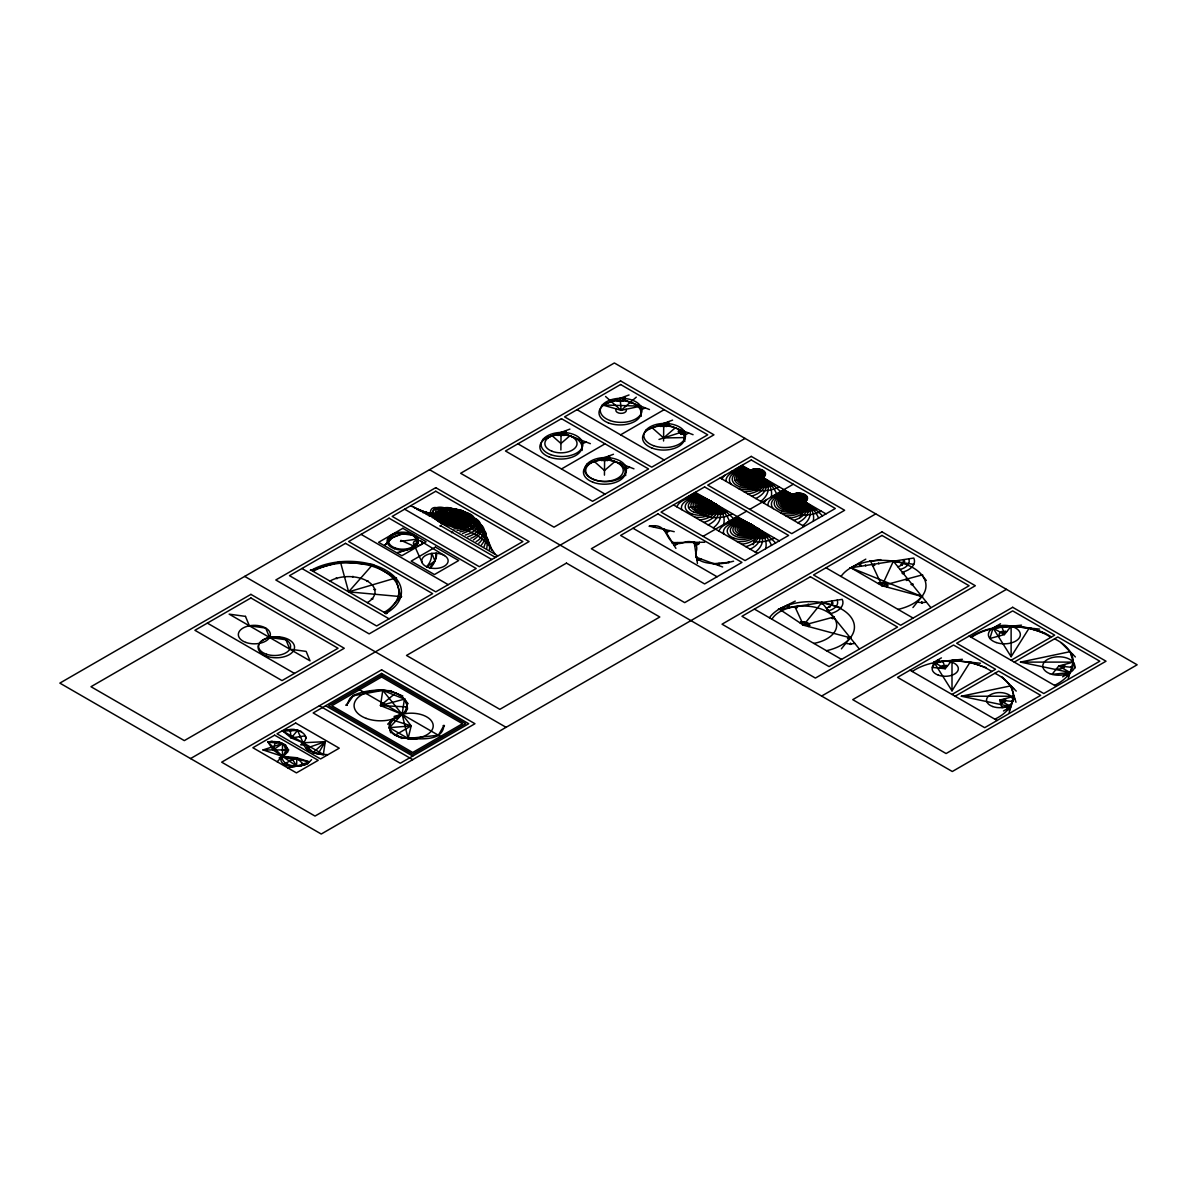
<?xml version="1.0" encoding="UTF-8"?>
<svg xmlns="http://www.w3.org/2000/svg" width="1197" height="1197" viewBox="0 0 1197 1197"><rect width="100%" height="100%" fill="white"/><g stroke="black" fill="none" stroke-linecap="round" stroke-linejoin="round"><path stroke-width="1.5" d="M281.594 749.95L282.477 750.459M311.579 759.676L309.41 761.876L296.661 766.125L273.066 749.935L268.008 742.08L282.492 743.561L282.462 756.324A11.805 6.808 0 0 0 283.674 764.075A11.805 6.808 0 0 0 296.661 766.125L301.06 766.14M287.579 752.494L287.579 749.95L262.996 749.935L292.726 759.706L296.661 766.125L287.834 767.92M489.453 550.036C490.815 539.712 483.393 530.406 473.683 527.682C463.404 523.044 448.306 525.827 440.661 522.535M560.884 449.982L561.049 432.416L590.375 443.668M604.44 475.134L604.62 457.568L633.946 468.82M663.572 440.99L663.737 423.439L693.063 434.691M296.661 766.125L296.781 757.731L282.462 756.324L279.11 757.97M715.222 514.59L716.285 504.446L702.43 498.176M761.89 487.643L762.953 477.498L749.098 471.229M757.222 538.845L758.285 528.7L744.429 522.431M803.905 511.897L804.968 501.752L791.112 495.483M492.416 550.111C486.132 540.371 476.062 533.638 465.169 530.002C461.847 528.835 458.451 527.847 455.04 526.979C451.583 525.034 442.531 526.605 443.578 522.116C443.773 516.371 457.194 510.341 446.496 507.977C439.523 507.408 435.618 515.668 440.496 520.695C447.065 521.548 455.533 521.488 461.414 517.254C466.845 502.65 439.583 512.825 442.98 524.211L497.728 555.827M327.724 754.664L323.34 754.439L282.881 731.083L297.544 730.409L303.11 742.768L313.285 752.464L323.34 754.439L325.27 741.646L303.11 742.768L291.215 737.951L282.881 731.083L286.487 729.631M408.132 703.731L404.421 699.123L382.786 690.385L353.384 695.696L346.606 705.078L349.838 698.599A24.868 14.349 0 0 1 355.21 694.649C370.831 687.886 405.948 686.001 407.519 708.938C403.718 716.315 392.736 716.614 389.893 725.053C387.484 734.958 400.741 737.965 408.087 738.459L411.199 725.876L402.117 714.31L380.481 705.572L382.786 690.385L391.554 690.819M416.795 739.177L408.087 738.459L402.117 714.31L404.421 699.123L380.481 705.572L395.623 693.078L402.835 695.996M406.022 711.961L406.785 706.903L380.481 705.572M803.875 622.664L804.025 621.662M945.81 666.205L946.049 665.188M1004.941 632.061L1005.166 631.058M486.79 548.376L487.718 539.234L484.381 532.171A26.633 15.381 0 0 0 473.294 525.648M441.05 522.82L442.98 524.211L447.917 516.251L455.608 512.136L465.005 512.107L468.97 515.757L467.039 520.366L456.311 520.934L442.98 524.211L436.366 519.378M352.621 577.298L352.891 576.296M281.729 758.838L282.462 756.324A14.529 8.379 0 0 0 285.589 745.701A14.529 8.379 0 0 0 268.008 742.08L282.462 756.324A14.529 8.379 0 0 0 291.903 765.631A14.529 8.379 0 0 0 309.41 761.876L296.781 757.731L283.674 764.075M941.411 657.886L933.944 662.195L932.343 667.402L945.241 668.719L952.004 660.355L957.286 660.355M933.391 667.507L932.523 666.804M1000.527 623.742L993.061 628.066L989.874 638.48L1004.373 634.59L1011.121 626.226L1016.403 626.226M1011.51 701.337L1012.737 700.843M1009.131 712.664L1014.143 696.235L961.341 696.235L1010.956 685.806L1012.767 688.664M1070.642 667.208L1071.854 666.714M1068.248 678.534L1073.26 662.106L1020.457 662.106L1070.088 672.519L1062.607 676.844M276.118 742.918L275.101 743.322M713.113 514.441L716.285 504.446L701.218 499.194M759.781 487.493L762.953 477.498L747.901 472.246M753.212 544.695L758.285 528.7L743.232 523.448M799.895 517.747L804.968 501.752L789.9 496.501M434.87 560.585L435.424 559.747A42.673 24.628 0 0 0 436.621 554.226L436.591 553.268M432.506 516.595C440.137 517.598 451.03 520.141 456.147 512.855C454.486 506.077 441.723 506.181 437.638 511.104C434.78 516.042 443.025 529.254 446.002 519.887C451.374 520.845 466.351 516.431 458.167 509.937C451.224 506.286 439.643 511.328 441.977 520.231C442.785 528.027 457.838 523.702 463.867 527.009C476.271 529.298 489.064 537.094 491.698 550.291M921.017 596.345L922.707 596.345L920.463 596.779L921.421 597.034M484.142 546.61L486.566 539.383L486.012 533.593M301.973 745.222L303.11 742.768A14.529 8.379 0 0 0 301.479 732.025A14.529 8.379 0 0 0 282.881 731.083M865.805 559.149L850.872 567.782L881.98 585.737L893.381 561.198L913.775 564.356M894.398 561.363L893.097 561.797M433.972 562.56L435.095 560.6L429.603 567.812M417.948 543.169L418.097 539.189L415.449 535.972L410.436 533.907L404.107 533.473L393.229 536.914L384.761 545.368L391.12 538.381L401.938 533.727L414.746 535.538L417.783 542.944L409.494 549.124L400.187 551.937M417.648 543.214L411.035 548.465L397.314 552.61M711.048 514.156L716.285 504.446L727.133 512.451M757.716 487.209L762.953 477.498L773.816 485.503M753.048 538.411L758.285 528.7L769.147 536.705M799.731 511.463L804.968 501.752L815.83 509.757M308.527 750.474L306.237 748.305L325.27 741.646L318.103 753.811L322.262 754.619M319.135 753.616L318.597 752.973M440.78 521.114C443.309 527.503 449.219 519.333 453.977 519.124C459.618 517.239 465.768 516.55 471.603 517.867C485.563 519.154 481.688 535.194 470.84 538.246M962.403 659.293L933.944 662.195L952.004 690.849L970.064 662.195L975.016 663.243M1021.52 625.163L993.061 628.066L1011.121 656.704L1029.181 628.066L1034.148 629.098M481.433 544.964C496.246 527.114 466.321 516.326 451.733 522.416C446.152 524.226 440.586 524.855 439.853 517.538C438.686 513.887 441.184 510.042 444.715 508.979C462.985 504.91 447.289 524.091 438.282 519.558M465.319 535.074C490.276 527.473 473.653 509.772 455.593 517.837C451.523 518.196 434.197 530.076 448.037 520.545C454.8 519.169 464.286 509.742 452.167 508.516C445.464 507.259 438.042 513.767 441.543 520.62C442.725 529.029 449.055 513.827 454.486 514.471C480.416 507.154 475.374 528.79 453.917 528.835M709.058 513.722L716.285 504.446L725.382 513.154M755.726 486.775L762.953 477.498L772.065 486.191M751.073 537.977L758.285 528.7L767.397 537.393M797.741 511.029L804.968 501.752L814.08 510.446M795.257 601.103L779.292 609.093L803.486 625.208L821.8 602.525L840.952 607.672M822.758 602.779L822.309 603.333C818.464 601.552 825.092 602.435 821.501 603.004M823.716 603.034L822.818 604.141L820.903 603.632M848.389 637.283L847.491 638.39L849.406 638.914M849.346 637.552L848.897 638.091C853.431 639.018 848.778 635.846 849.93 638.27M841.371 648.849L850.304 637.806L803.486 625.208L794.898 606.684M912.937 607.537L921.87 596.48L850.872 567.782L913.775 558.041A21.127 12.194 0 0 1 902.299 572.256M294.447 729.392L290.048 729.601L291.215 737.951L297.544 730.409L301.509 731.517M282.327 730.933L283.45 730.933M283.375 731.307L282.327 731.232M296.976 730.26L298.098 730.26M298.083 730.574L297.006 730.574M302.557 742.619L303.664 742.619M303.649 742.933L302.572 742.933M352.831 695.547L353.953 695.547M346.053 704.928L347.175 704.928M353.953 695.846L352.831 695.846M347.1 705.287L346.098 705.272M312.716 752.315L313.838 752.315M313.823 752.629L312.731 752.629M322.771 754.29L323.893 754.29M323.878 754.619L322.846 754.649M382.232 690.235L383.354 690.235M383.324 690.549L382.247 690.549M395.07 692.928L396.192 692.928M396.192 693.228L395.07 693.228M403.853 698.973L404.975 698.973M404.915 699.332L403.883 699.302M391.344 719.621L392.466 719.621M392.451 719.951L391.344 719.921M406.232 706.754L407.354 706.754M388.86 727.537L389.983 727.537M407.324 707.068L406.247 707.068M401.549 714.16L402.671 714.16M389.983 727.821L388.86 727.821M402.656 714.474L401.594 714.504M395.085 734.719L396.207 734.719M396.132 735.078L395.1 735.033M407.534 738.31L408.656 738.31M408.626 738.624L407.549 738.624M443.309 725.502L444.431 725.502M444.371 725.861L443.354 725.846M437.833 735.108L438.955 735.108M438.925 735.422L437.878 735.452M649.283 526.052L650.405 526.052M650.405 526.351L649.328 526.396M663.841 529.328L664.963 529.328M664.889 529.687L663.856 529.643M671.846 542.48L672.968 542.48M672.953 542.81L671.891 542.825M693.617 542.211L694.739 542.211M694.739 542.51L693.721 542.6M695.936 557.189L697.058 557.189M697.028 557.503L695.981 557.518M713.188 563.563L714.31 563.563M714.25 563.922L713.232 563.892M728.15 562.231L729.272 562.231M729.212 562.605L728.195 562.575M478.8 543.243C484.561 538.68 487.897 527.159 478.605 523.448C468.745 516.266 459.843 526.126 449.324 525.573M372.596 564.685L348.626 591.857L340.367 561.737L311.28 570.296L385.958 613.418L400.786 596.615L395.683 578.016L372.596 564.685L340.367 561.737M1008.113 709.821L1008.921 708.908M1067.23 675.677L1068.053 674.779M443.563 522.535C469.508 526.83 472.336 500.166 445.868 513.737C443.952 515.712 443.129 518.496 443.025 521.189C442.082 526.635 450.401 523.014 454.097 523.358C461.548 524.57 473.638 513.947 461.743 510.745C455.354 507.857 445.269 508.964 442.905 516.64C440.9 530.6 446.077 518.795 452.242 516.55C472.426 505.912 488.466 526.306 459.917 531.887M558.086 435.543L558.939 434.646M601.657 460.695L602.495 459.798M660.789 426.566L661.627 425.668M387.678 724.23L391.913 719.771L411.199 725.876L395.638 734.868L401.863 738.459M382.786 690.385L402.117 714.31L389.414 727.671L390.671 732.714M681.063 434.361L681.946 433.479M681.377 434.451L682.245 433.568M277.135 761.741L288.761 749.95L282.492 743.561L262.996 749.935M707.173 513.154L716.285 504.446L723.512 513.722M753.856 486.191L762.953 477.498L770.18 486.775M749.187 537.393L758.285 528.7L765.511 537.977M795.855 510.446L804.968 501.752L812.194 511.029M443.369 524.196C453.588 504.431 499.957 519.797 462.536 533.503M476.077 541.628C490.291 534.101 480.192 516.102 465.379 519.214C457.972 518.959 448.965 521.832 443.354 524.151C451.344 522.924 459.498 521.817 467.578 522.88M325.27 741.646L313.285 752.464L316.981 753.841M473.339 525.827L461.488 523.643L445.299 524.106M565.837 434.87L566.809 434.017M569.847 435.798L560.944 443.533L552.191 435.738M570.73 436.127L569.263 436.307M629.038 394.965L602.45 404.93L621.108 410.332L636.28 397.15M631.313 402.566L629.846 402.731M609.108 459.917L610.081 459.064M609.408 460.022L610.38 459.169M614.884 461.518L604.485 470.541L594.281 461.443M615.752 461.847L614.3 462.012M619.373 463.852L620.345 463M619.672 463.957L620.644 463.119M652.17 427.778L663.602 437.952L675.228 427.838M676.096 428.182L674.644 428.346M300.582 744.848L303.11 742.768A22.249 12.853 0 0 0 323.34 754.439M397.06 718.469L402.117 714.31L394.097 716.405M473.443 539.922C501.034 520.126 455.967 511.837 443.144 524.151M426.85 566.869L434.93 560.839L431.893 553.418M705.422 512.451L716.285 504.446L721.522 514.156M752.105 485.503L762.953 477.498L768.19 487.209M747.437 536.705L758.285 528.7L763.521 538.411M794.105 509.757L804.968 501.752L810.204 511.463M884.673 583.732L885.81 582.954M884.942 583.867L886.079 583.089M285.844 745.207L282.492 743.561L273.066 749.935L275.594 741.691L279.933 742.125M427.688 514.68C440.481 520.755 452.346 512.466 464.855 512.511C484.172 516.221 468.64 530.331 457.104 530.331M709.282 500.87C712.619 502.246 705.452 501.423 709.881 500.78M710.09 501.274L709.297 501.289M751.282 525.124C754.604 526.65 747.287 525.543 752.015 525.079M752.015 525.573L751.312 525.543M779.92 609.453L778.409 609.093L780.788 609.168L780.07 608.854M439.868 526.007L441.109 525.288M366.671 581.428L367.913 580.71M561.468 468.97L605.039 443.818M620.6 434.825L664.155 409.673M451.493 532.71L452.735 531.992M494.615 557.622L495.857 556.904M190.547 758.569L745.058 438.431M703.836 511.643L716.285 504.446L719.457 514.441M750.504 484.68L762.953 477.498L766.125 487.493M703.058 536.346L746.614 511.194M749.726 509.383L793.297 484.231M745.836 535.897L758.285 528.7L761.457 538.695M792.519 508.934L804.968 501.752L808.14 511.747M875.755 513.887L321.245 834.025L59.85 683.113L614.375 362.975L1137.15 664.799L952.303 771.511L429.528 469.688M806.598 623.398L807.84 622.679M821.621 696.056L1006.453 589.343M952.004 694.44L995.56 669.288L953.56 645.033L897.541 677.367L984.667 727.671L1040.687 695.337L998.672 671.083L955.116 696.235M1011.121 660.295L1054.692 635.143L1012.677 610.889L956.672 643.238L1043.799 693.542L1099.804 661.208L1057.804 636.954L1014.233 662.106M1003.49 710.973L1010.956 706.664L999.66 700.14L1014.143 696.235L1014.143 699.287M467.803 536.81C493.044 528.401 471.738 507.947 454.576 517.134M780.683 610.021L782.269 609.228L780.893 608.3M289.001 760.828L290.243 760.903M395.339 717.557L402.117 714.31M749.098 483.768L762.953 477.498L764.015 487.643M702.43 510.715L716.285 504.446L717.347 514.59M791.112 508.022L804.968 501.752L806.03 511.897M744.429 534.969L758.285 528.7L759.347 538.845M611.891 402.117L612.191 401.279M543.333 439.06L569.907 429.11M552.76 436.247L553.074 435.409M646.021 430.082L672.594 420.117M652.739 428.287L653.053 427.434M586.889 464.212L613.477 454.262M594.849 461.952L595.163 461.114M453.932 517.388L446.242 518.75L435.693 518.106M308.646 748.05L308.946 747.347M747.901 482.765L762.953 477.498A12.449 7.182 0 0 0 744.295 471.274A12.449 7.182 0 0 0 744.295 483.723A12.449 7.182 0 0 0 762.953 477.498L746.913 473.324M701.218 509.713L716.285 504.446L700.23 500.271M789.9 507.019L804.968 501.752A12.449 7.182 0 0 0 786.294 495.528A12.449 7.182 0 0 0 786.294 507.977A12.449 7.182 0 0 0 804.968 501.752L788.913 497.578M743.232 533.967L758.285 528.7L742.245 524.525M859.251 564.984L860.778 564.475M302.602 763.566L302.272 764.255M307.853 763.731L304.038 765.003L296.781 757.731M658.978 439.434L684.265 431.309L684.804 441.469M787.761 606.385L789.317 605.906M787.925 606.565L789.481 606.086M996.966 626.884L998.522 626.42M937.835 661.013L939.406 660.549M395.683 578.016L348.626 591.857L400.786 596.615M902.299 573.468L903.9 573.034M902.448 573.647L904.049 573.213M880.797 559.627L870.593 561.198L881.98 585.737L921.87 575.009L926.328 580.53M908.508 579.947L906.593 580.47L905.71 579.363M911.201 584.465L912.787 584.046M911.336 584.66L912.937 584.226M826.888 610.021L828.489 609.602M803.486 625.208L833.576 617.098M834.474 618.206L832.558 618.714L831.661 617.622M746.793 481.628A10.698 6.18 0 0 0 763.132 476.586A10.698 6.18 0 0 0 747.392 470.945A10.698 6.18 0 0 0 746.793 481.628L762.953 477.498L746.15 474.476M700.23 508.62L716.285 504.446L699.482 501.423M788.913 505.927L804.968 501.752L788.165 498.73M742.245 532.874L758.285 528.7L741.482 525.678M674.24 531.692L649.851 526.201C671.906 521.817 662.719 549.199 683.622 542.585C691.971 539.413 699.826 543.887 695.637 553.104C695.562 562.051 707.053 563.024 713.756 563.712A30.239 17.461 0 0 0 728.704 562.381L733.581 561.198M605.562 396.491L621.108 410.332L640.694 406.157L641.233 416.317M268.008 742.08L272.138 741.197M1020.457 662.106L1070.088 651.677L1071.884 654.535M413.788 507.214L410.915 506.017M413.938 507.438L416.212 508.486M418.741 509.892L416.721 509.368M439.927 522.296C427.538 515.533 431.489 503.563 445.987 508.276C453.618 519.094 428.032 514.77 423.05 511.957M442.83 523.972C436.71 522.49 430.441 503.982 442.546 509.922C436.606 518.6 422.885 511.209 415.135 507.812M746.15 480.521L762.953 477.498L745.641 475.673M699.482 507.468L716.285 504.446L698.973 502.62M788.165 504.775L804.968 501.752L787.656 499.927M741.482 531.722L758.285 528.7L740.973 526.875M872.673 565.672L874.708 565.358L874.154 564.176M779.292 609.093L842.209 599.368A21.127 12.194 0 0 1 830.733 613.582M795.436 607.867L797.486 607.552L796.933 606.37M291.215 737.951L305.265 735.841L306.372 738.31M300.552 737.083L299.474 736.709M413.818 507.199L414.835 507.678M451.987 527.129C461.952 528.042 482.316 516.461 462.446 511.149C449.952 511.074 438.446 520.53 425.578 513.348M416.062 538.74L415.419 539.353M400.471 541.403L416.272 539.234M735.257 480.431L762.953 477.498L745.387 476.885M688.574 507.378L716.285 504.446L698.704 503.832M787.656 503.593L804.968 501.752L787.402 501.139M740.973 530.54L758.285 528.7L740.719 528.086M408.087 738.459L438.386 735.257L443.907 725.606C442.471 741.841 419.623 738.699 408.087 738.459L389.414 727.671L411.199 725.876M1002.278 627.737L1003.131 627.033M943.146 661.881L944.014 661.163M1001.739 706.978L1002.966 707.472M373.838 589.552L375.574 589.388M728.719 562.381L713.756 563.712L719.008 564.026M1063.145 665.667L1064.881 665.532M1004.014 699.796L1005.764 699.676M444.91 524.121L443.952 524.166M290.287 731.247L291.095 730.709M745.387 478.112L762.953 477.498M698.704 505.059L716.285 504.446M787.402 502.366L804.968 501.752M740.719 529.313L758.285 528.7M663.602 437.952L684.594 437.578M684.624 438.192L683.532 437.593M704.734 542.241L672.415 542.63L677.068 544.066M443.174 522.535L442.292 522.58M903.062 561.198L904.812 561.198M886.379 585.647L888.144 585.842M807.885 624.999L809.651 624.999M807.885 625.208L809.651 625.208M807.885 625.403L809.651 625.403M678.101 431.279L679.881 431.115M602.45 404.93L640.694 406.157M439.03 520.904C433.628 519.528 431.324 512.525 425.234 512.136M831.451 603.004L833.202 603.093M649.851 526.201L655.088 526.545M437.893 519.513C419.13 502.396 464.122 508.007 436.471 514.545C427.299 516.924 429.663 504.999 437.489 507.992C443.803 513.229 429.409 514.515 425.863 512.181M436.022 519.423L435.035 519.259M1039.58 629.113L1011.121 626.226L1011.121 656.704M1071.674 667.313L1058.776 665.996L1052.013 674.36L1070.088 672.519L1058.776 665.996L1073.26 662.106L1073.26 665.143M980.463 663.258L952.004 660.355L952.004 690.849M1012.557 701.442L999.66 700.14L1001.934 707.577L1010.956 706.664L961.341 696.235M435.319 518.062L434.182 517.912M433.239 517.777L432.117 517.613M432.326 516.565L430.845 516.296M430.292 516.191L429.005 515.937M309.41 761.876L282.462 756.324A22.399 12.928 0 0 0 282.492 743.561M427.344 514.59L426.087 514.276M881.98 585.737L921.87 596.48M371.369 598.545L372.94 599.009M424.202 512.944L422.646 512.481M1062.682 667.178L1064.238 667.642M939.78 667.073L941.336 667.552M1003.55 701.307L1005.121 701.771M426.401 512.72L422.825 511.194M698.809 543.827L694.185 542.361L697.432 563.398M425.548 512.451L423.394 511.703M1029.181 628.066L1045.071 633.348M970.064 662.195L985.939 667.492M421.733 511.493L419.743 510.805M722.659 566.989L696.489 557.323L698.18 560.226M422.915 511.523L421.853 510.835M422.421 511.343L420.327 510.535M649.492 409.539L620.166 398.287L621.108 410.332M421.957 510.954L421 510.58M420.835 510.506L417.274 508.964M400.875 540.326L413.638 546.027M900.683 564.879L902.254 565.373M741.96 465.379L825.975 513.887M993.061 628.066L1004.373 634.59L1002.098 627.138M720.175 477.947L804.189 526.456M577.029 409.673L664.155 459.977M969.106 636.041L1056.248 686.36M695.277 492.326L779.292 540.835M825.975 567.782L913.102 618.086M673.492 504.895L757.506 553.403M933.944 662.195L945.241 668.719L942.967 661.268M828.653 606.475L829.895 607.193M517.912 443.818L605.039 494.122M909.989 670.185L997.116 720.489M633.033 528.251L717.063 576.759M754.394 609.093L841.536 659.397M440.496 525.648L495.244 557.263M404.631 509.204L491.772 559.508M361.075 534.356L448.202 584.66M301.943 568.5L389.07 618.804M244.697 576.4L506.077 727.312M358.038 688.859L442.052 737.367M207.35 623.113L294.477 673.417M325.599 705.751L412.726 756.055M319.375 705.751L412.726 759.646M420.985 541.194L444.536 555.603M439.434 521.847L438.072 520.904M285.649 763.117L288.477 765.063M667.627 531.887L664.395 529.478L675.916 548.391M599.113 459.035L600.071 459.887M598.814 459.139L599.772 459.992M555.258 433.987L556.216 434.84M547.283 436.98L548.241 437.833M1060.916 642.505L1075.37 656.958M1001.784 676.634L1016.238 691.088M878.897 582.67L879.78 583.538M665.801 425.683L666.639 426.581M606.684 459.813L607.507 460.71M563.114 434.661L563.952 435.558M800.748 622.006L801.571 622.904M800.449 622.111L801.272 623.009M1001.515 631.432L1002.338 632.33M1001.68 702.385L1002.502 703.282M942.398 665.562L943.206 666.46M336.237 577.822L337.03 578.72M893.381 561.198L930.802 607.537M821.8 602.525L859.222 648.849M492.565 550.321L495.259 554.391M878.433 562.994L878.897 563.967M865.341 565.014L865.805 566.001M808.125 604.111L808.573 605.098M413.534 543.573L422.152 562.755M1070.088 651.677L1075.101 668.106M1010.956 685.806L1015.984 702.235M303.11 742.768L303.499 745.297M625.148 465.453L625.672 475.613M581.577 440.301L582.116 450.461M922.049 602.076L922.049 603.093M921.69 602.076L921.69 603.093M881.98 582.191L881.98 583.208M850.828 643.388L850.828 644.405M850.469 643.388L850.469 644.405M850.124 643.388L850.124 644.405M435.783 553.238A46.518 26.858 0 0 1 430.426 568.006M431.384 553.493A42.104 24.314 0 0 1 426.581 566.735M311.28 570.296A52.803 30.494 0 0 1 385.958 570.296A52.803 30.494 0 0 1 385.958 613.418M313.105 571.343A50.229 28.997 0 0 1 384.132 571.343A50.229 28.997 0 0 1 384.132 612.355M367.299 602.63A26.409 15.247 0 0 0 373.015 586.021L372.147 584.929A26.409 15.247 0 0 0 360.611 578.271L358.726 577.762A26.409 15.247 0 0 0 329.953 581.069M718.978 563.248A5.282 3.052 0 0 1 718.2 565.343M700.948 558.969A5.282 3.052 0 0 1 696.968 560.361M699.467 542.301A5.282 3.052 0 0 1 694.649 545.398M677.682 542.57A5.282 3.052 0 0 1 674.165 545.503M669.318 530.585A5.282 3.052 0 0 1 666.145 532.351M769.447 617.787A44.005 25.406 0 0 1 841.536 609.093A44.005 25.406 0 0 1 826.484 650.719M837.107 600.161A15.845 9.142 0 0 1 828.504 610.814M854.763 643.328A10.564 6.105 0 0 1 845.83 643.328M841.012 576.46A44.005 25.406 0 0 1 913.102 567.782A44.005 25.406 0 0 1 898.049 609.393M908.673 558.834A15.845 9.142 0 0 1 900.069 569.488M926.328 602.001A10.564 6.105 0 0 1 917.411 602.001M858.339 563.473A10.564 6.105 0 0 1 861.062 566.196M903.57 559.627A10.564 6.105 0 0 1 897.84 566.735M878.254 583.582A5.282 3.052 0 0 1 885.017 583.253A5.282 3.052 0 0 1 886.768 587.039M732.459 513.797A22.878 13.212 0 0 1 709.477 517.059A22.878 13.212 0 0 1 693.766 506.825M774.474 538.052A22.878 13.212 0 0 1 754.17 541.702M821.142 511.104A22.878 13.212 0 0 1 800.838 514.755M779.142 486.85A22.878 13.212 0 0 1 756.145 490.112A22.878 13.212 0 0 1 740.449 479.877M736.215 517.194A145.51 83.999 0 0 1 775.626 542.944M735.108 517.837A72.493 41.85 0 0 1 771.467 545.353M733.896 518.525A48.03 27.726 0 0 1 765.631 548.72M732.504 519.333A35.715 20.618 0 0 1 755.292 552.131M730.739 520.351A28.249 16.309 0 0 1 758.419 530.72A28.249 16.309 0 0 1 750.175 549.169M728 521.937A23.207 13.391 0 0 1 757.088 529.448A23.207 13.391 0 0 1 745.791 546.64M718.978 531.154A19.556 11.297 0 0 1 739.357 521.817A19.556 11.297 0 0 1 757.761 532.441A19.556 11.297 0 0 1 741.601 544.216M723.796 533.937A16.773 9.681 0 0 1 739.058 522.296A16.773 9.681 0 0 1 756.938 532.62A16.773 9.681 0 0 1 736.768 541.433M783.092 490.142A145.765 84.164 0 0 1 822.504 515.892M782.18 490.665A73.017 42.164 0 0 1 818.583 518.151M781.207 491.219A48.823 28.189 0 0 1 813.242 521.234M780.115 491.847A36.778 21.232 0 0 1 802.738 525.618M778.798 492.61A29.581 17.087 0 0 1 806.569 503.847A29.581 17.087 0 0 1 797.801 522.775M777.018 493.643A24.823 14.334 0 0 1 805.686 502.785A24.823 14.334 0 0 1 793.671 520.381M773.516 495.663A21.441 12.374 0 0 1 804.698 501.363A21.441 12.374 0 0 1 789.87 518.196M764.045 503.279A21.441 12.374 0 0 1 766.753 499.568M767.965 505.553A18.943 10.938 0 0 1 786.579 494.077A18.943 10.938 0 0 1 805.82 505.194A18.943 10.938 0 0 1 785.95 515.922M773.382 508.68A17.012 9.815 0 0 1 785.711 494.406A17.012 9.815 0 0 1 805.237 505.688A17.012 9.815 0 0 1 780.534 512.795M731.382 484.426A17.012 9.815 0 0 1 743.711 470.152A17.012 9.815 0 0 1 763.237 481.433A17.012 9.815 0 0 1 738.519 488.541M725.966 481.299A18.943 10.938 0 0 1 744.564 469.823A18.943 10.938 0 0 1 763.806 480.94A18.943 10.938 0 0 1 743.95 491.668M731.517 471.409A21.441 12.374 0 0 1 762.684 477.109A21.441 12.374 0 0 1 747.856 493.942M722.045 479.024A21.441 12.374 0 0 1 724.739 475.314M735.003 469.389A24.823 14.334 0 0 1 763.686 478.531A24.823 14.334 0 0 1 751.656 496.127M736.783 468.356A29.581 17.087 0 0 1 764.569 479.593A29.581 17.087 0 0 1 755.786 498.521M738.1 467.593A36.778 21.232 0 0 1 760.723 501.363M739.192 466.965A48.823 28.189 0 0 1 771.227 496.979M740.165 466.411A73.017 42.164 0 0 1 776.569 493.897M741.078 465.887A145.765 84.164 0 0 1 780.489 491.638M681.781 509.683A16.773 9.681 0 0 1 697.043 498.042A16.773 9.681 0 0 1 714.923 508.366A16.773 9.681 0 0 1 694.769 517.179M676.963 506.9A19.556 11.297 0 0 1 697.357 497.563A19.556 11.297 0 0 1 715.746 508.186A19.556 11.297 0 0 1 699.587 519.962M686.001 497.683A23.207 13.391 0 0 1 715.073 505.194A23.207 13.391 0 0 1 703.776 522.386M688.739 496.097A28.249 16.309 0 0 1 716.405 506.466A28.249 16.309 0 0 1 708.16 524.914M690.504 495.079A35.715 20.618 0 0 1 713.292 527.877M691.896 494.271A48.03 27.726 0 0 1 723.616 524.466M693.093 493.583A72.493 41.85 0 0 1 729.452 521.099M694.215 492.94A145.51 83.999 0 0 1 733.611 518.69M585.976 441.977A5.282 3.052 0 0 1 581.742 443.339M565.478 430.77A5.282 3.052 0 0 1 563.922 434.975A5.282 3.052 0 0 1 556.62 434.077M609.049 455.922A5.282 3.052 0 0 1 607.492 460.127A5.282 3.052 0 0 1 600.176 459.229M629.547 467.129A5.282 3.052 0 0 1 625.298 468.491M626.061 409.269A5.282 3.052 0 0 1 620.809 413.369A5.282 3.052 0 0 1 616.395 408.97M645.093 407.848A5.282 3.052 0 0 1 640.859 409.209M624.61 396.626A5.282 3.052 0 0 1 623.053 400.845A5.282 3.052 0 0 1 615.737 399.948M668.165 421.778A5.282 3.052 0 0 1 666.609 425.997A5.282 3.052 0 0 1 659.308 425.1M688.664 433A5.282 3.052 0 0 1 681.347 433.853A5.282 3.052 0 0 1 679.866 429.618M832.005 600.939A10.564 6.105 0 0 1 826.259 608.046M787.267 605.098A10.564 6.105 0 0 1 789.496 607.522M771.945 619.223A33.202 19.167 0 0 1 826.962 611.652A33.202 19.167 0 0 1 813.84 643.417M800.03 622.904A5.282 3.052 0 0 1 806.673 622.769A5.282 3.052 0 0 1 808.274 626.495M970.797 637.028A52.803 30.494 0 0 1 1051.445 637.028M1016.328 625.687A5.282 3.052 0 0 1 1016.328 626.749M996.802 625.896A5.282 3.052 0 0 1 998.268 627.527M999.585 635.876A5.282 3.052 0 0 1 1000.632 632.435A5.282 3.052 0 0 1 1006.602 631.821M1034.388 628.59A5.282 3.052 0 0 1 1033.759 629.577M1063.564 664.709A5.282 3.052 0 0 1 1062.517 668.15A5.282 3.052 0 0 1 1056.547 668.764M1054.557 638.824A52.803 30.494 0 0 1 1054.557 685.372M937.67 660.041A5.282 3.052 0 0 1 939.136 661.672M975.256 662.719A5.282 3.052 0 0 1 974.627 663.722M957.196 659.831A5.282 3.052 0 0 1 957.196 660.879M912.249 671.487A52.01 30.03 0 0 1 991.759 671.487M940.034 668.195A5.282 3.052 0 0 1 947.47 665.951M1072.721 654.31A5.282 3.052 0 0 1 1071.001 654.669M1074.188 665.098A5.282 3.052 0 0 1 1072.347 665.098M1069.16 675.527A5.282 3.052 0 0 1 1066.347 674.689M1010.044 709.671A5.282 3.052 0 0 1 1007.231 708.819M1015.056 699.243A5.282 3.052 0 0 1 1013.231 699.243M1013.605 688.44A5.282 3.052 0 0 1 1011.869 688.814M1004.433 698.839A5.282 3.052 0 0 1 1000.572 703.133M994.872 673.283A52.01 30.03 0 0 1 994.872 719.188M971.366 637.358A52.01 30.03 0 0 1 1050.876 637.358M467.623 522.775A24.524 14.169 0 0 1 486.191 533.578M310.397 570.251L312.163 570.326L310.427 570.191M339.484 561.707L341.235 561.782L339.499 561.632M371.713 564.655L373.479 564.685L371.713 564.655M385.09 613.373L386.84 613.418L385.09 613.373M394.801 577.971L396.551 578.046L394.815 577.897M399.903 596.585L401.668 596.615L399.918 596.555M794.015 606.655L795.781 606.684L794.015 606.655M802.603 625.163L804.369 625.208L802.603 625.163M832.693 617.068L834.459 617.143L832.723 616.994M849.99 567.737L851.74 567.782L849.99 567.737M869.71 561.169L871.476 561.243L869.74 561.094M892.498 561.169L894.249 561.243L892.513 561.094M920.987 574.964L922.752 575.009L921.002 574.934M250.906 594.37L90.972 686.719L184.323 740.614L344.272 648.265L250.906 594.37M435.753 487.658L275.804 579.991L369.155 633.886L529.104 541.553L435.753 487.658M620.6 380.93L460.65 473.279L554.002 527.174L713.951 434.825L620.6 380.93M250.906 597.961L194.902 630.295L282.028 680.599L338.048 648.265L250.906 597.961M345.514 543.348L289.494 575.682L376.636 625.986L432.641 593.652L345.514 543.348M389.07 518.196L348.626 541.553L435.753 591.857L476.211 568.5L389.07 518.196M435.753 491.249L392.182 516.401L479.324 566.705L522.88 541.553L435.753 491.249M561.468 418.666L505.463 451L592.59 501.304L648.594 468.97L561.468 418.666M620.6 384.521L564.58 416.87L651.707 467.174L707.726 434.825L620.6 384.521M402.85 528.296L378.581 542.316L401.833 555.737L426.102 541.732L402.85 528.296M435.439 547.119L411.17 561.124L434.421 574.56L458.69 560.54L435.439 547.119M381.604 669.826L221.669 762.175L315.02 816.07L474.97 723.721L381.604 669.826M566.45 563.114L406.501 655.447L499.852 709.342L659.801 617.009L566.45 563.114M751.282 456.386L591.348 548.735L684.699 602.63L844.648 510.281L751.282 456.386M274.652 735.167L252.866 747.736L296.437 772.888L318.222 760.319L274.652 735.167M295.674 723.033L277.016 733.806L320.572 758.958L339.245 748.185L295.674 723.033M381.604 673.417L313.15 712.948L400.277 763.252L468.745 723.721L381.604 673.417M657.931 513.887L620.6 535.433L704.614 583.941L741.96 562.395L657.931 513.887M704.614 486.94L661.043 512.092L745.058 560.585L788.628 535.433L704.614 486.94M751.282 459.977L707.726 485.129L791.741 533.638L835.311 508.486L751.282 459.977M381.604 675.213L328.711 705.751L412.726 754.26L465.633 723.721L381.604 675.213M381.604 677.008L331.823 705.751L412.726 752.464L462.521 723.721L381.604 677.008M881.98 531.842L722.03 624.191L815.396 678.086L975.331 585.737L881.98 531.842M810.414 576.759L741.96 616.29L829.087 666.594L897.541 627.063L810.414 576.759M881.98 535.433L813.526 574.964L900.653 625.268L969.106 585.737L881.98 535.433M1012.677 607.298L852.728 699.647L946.094 753.541L1106.028 661.208L1012.677 607.298M245.475 616.38L229.136 614.136L310.038 660.834L306.148 651.407L289.809 649.163L285.918 639.737L269.579 637.492L265.689 628.051L249.365 625.807L245.475 616.38M366.222 718.395A26.409 15.247 0 0 0 406.86 706.29A26.409 15.247 0 0 0 368.377 692.016A26.409 15.247 0 0 0 366.222 718.395M399.454 736.619A22.01 12.703 0 0 0 433.194 726.384A22.01 12.703 0 0 0 400.965 714.639A22.01 12.703 0 0 0 399.454 736.619M266.093 655.971A18.224 10.519 0 0 0 294.492 648.011A18.224 10.519 0 0 0 268.352 637.806A18.224 10.519 0 0 0 266.093 655.971M245.819 642.415A16.025 9.247 0 0 0 270.372 634.949A16.025 9.247 0 0 0 246.896 626.405A16.025 9.247 0 0 0 245.819 642.415M266.587 654.28A16.025 9.247 0 0 0 290.617 646.275A16.025 9.247 0 0 0 266.587 638.255A16.025 9.247 0 0 0 266.587 654.28M428.331 567.438A13.197 7.616 0 0 0 448.142 560.839A13.197 7.616 0 0 0 428.331 554.241A13.197 7.616 0 0 0 428.331 567.438M415.329 545.039A4.399 2.544 0 0 0 422.182 543.124A4.399 2.544 0 0 0 415.868 540.655A4.399 2.544 0 0 0 415.329 545.039M394.965 547.897A14.035 8.11 0 0 0 416.631 541.538A14.035 8.11 0 0 0 396.252 533.877A14.035 8.11 0 0 0 394.965 547.897M394.292 548.66A15.501 8.948 0 0 0 418.097 541.478A15.501 8.948 0 0 0 395.429 533.174A15.501 8.948 0 0 0 394.292 548.66M733.611 538.022A14.559 8.409 0 0 0 756.295 531.648A14.559 8.409 0 0 0 735.407 523.493A14.559 8.409 0 0 0 733.611 538.022M735.901 536.406A12.748 7.362 0 0 0 755.771 530.84A12.748 7.362 0 0 0 737.472 523.688A12.748 7.362 0 0 0 735.901 536.406M737.831 535.074A11.237 6.479 0 0 0 755.322 530.166A11.237 6.479 0 0 0 739.207 523.867A11.237 6.479 0 0 0 737.831 535.074M739.477 533.922A9.935 5.731 0 0 0 754.948 529.568A9.935 5.731 0 0 0 740.704 524.002A9.935 5.731 0 0 0 739.477 533.922M740.913 532.904A8.798 5.087 0 0 0 754.619 529.059A8.798 5.087 0 0 0 741.99 524.136A8.798 5.087 0 0 0 740.913 532.904M742.185 532.022A7.795 4.504 0 0 0 754.334 528.61A7.795 4.504 0 0 0 743.142 524.241A7.795 4.504 0 0 0 742.185 532.022M743.322 531.229A6.898 3.98 0 0 0 754.065 528.206A6.898 3.98 0 0 0 744.175 524.346A6.898 3.98 0 0 0 743.322 531.229M744.369 530.495A6.075 3.501 0 0 0 753.826 527.847A6.075 3.501 0 0 0 745.118 524.436A6.075 3.501 0 0 0 744.369 530.495M745.327 529.822A5.327 3.067 0 0 0 753.616 527.503A5.327 3.067 0 0 0 745.985 524.525A5.327 3.067 0 0 0 745.327 529.822M746.21 529.209A4.623 2.663 0 0 0 753.407 527.189A4.623 2.663 0 0 0 746.778 524.6A4.623 2.663 0 0 0 746.21 529.209M747.048 528.625A3.965 2.289 0 0 0 753.212 526.889A3.965 2.289 0 0 0 747.541 524.675A3.965 2.289 0 0 0 747.048 528.625M747.841 528.072A3.337 1.93 0 0 0 753.033 526.605A3.337 1.93 0 0 0 748.245 524.735A3.337 1.93 0 0 0 747.841 528.072M748.589 527.548A2.738 1.586 0 0 0 752.868 526.336A2.738 1.586 0 0 0 748.933 524.81A2.738 1.586 0 0 0 748.589 527.548M749.322 527.039A2.17 1.257 0 0 0 752.704 526.082A2.17 1.257 0 0 0 749.591 524.87A2.17 1.257 0 0 0 749.322 527.039M750.025 526.545A1.616 0.928 0 0 0 752.539 525.842A1.616 0.928 0 0 0 750.22 524.929A1.616 0.928 0 0 0 750.025 526.545M793.806 502.366A8.798 5.087 0 0 0 807.526 498.521A8.798 5.087 0 0 0 794.898 493.598A8.798 5.087 0 0 0 793.806 502.366M793.506 502.62A8.813 5.087 0 0 0 807.167 498.685A8.813 5.087 0 0 0 794.434 493.822A8.813 5.087 0 0 0 793.506 502.62M781.476 510.939A15.501 8.948 0 0 0 805.207 503.713A15.501 8.948 0 0 0 782.509 495.453A15.501 8.948 0 0 0 781.476 510.939M783.062 509.668A14.274 8.244 0 0 0 805.057 503.159A14.274 8.244 0 0 0 784.289 495.423A14.274 8.244 0 0 0 783.062 509.668M784.394 508.605A13.272 7.661 0 0 0 804.968 502.68A13.272 7.661 0 0 0 785.786 495.363A13.272 7.661 0 0 0 784.394 508.605M787.237 507.184A11.761 6.793 0 0 0 804.983 501.423A11.761 6.793 0 0 0 787.461 495.423A11.761 6.793 0 0 0 787.237 507.184M788.06 506.496A11.177 6.449 0 0 0 805.042 501.124A11.177 6.449 0 0 0 788.494 495.319A11.177 6.449 0 0 0 788.06 506.496M788.793 505.882A10.698 6.18 0 0 0 805.132 500.84A10.698 6.18 0 0 0 789.407 495.199A10.698 6.18 0 0 0 788.793 505.882M789.451 505.343A10.279 5.94 0 0 0 805.252 500.6A10.279 5.94 0 0 0 790.229 495.064A10.279 5.94 0 0 0 789.451 505.343M790.035 504.85A9.935 5.746 0 0 0 805.401 500.361A9.935 5.746 0 0 0 790.993 494.93A9.935 5.746 0 0 0 790.035 504.85M790.574 504.416A9.651 5.566 0 0 0 805.566 500.151A9.651 5.566 0 0 0 791.681 494.78A9.651 5.566 0 0 0 790.574 504.416M791.636 504.221A9.411 5.431 0 0 0 805.79 499.553A9.411 5.431 0 0 0 791.726 494.81A9.411 5.431 0 0 0 791.636 504.221M792.07 503.847A9.217 5.327 0 0 0 806.015 499.373A9.217 5.327 0 0 0 792.324 494.63A9.217 5.327 0 0 0 792.07 503.847M792.459 503.503A9.067 5.237 0 0 0 806.269 499.194A9.067 5.237 0 0 0 792.893 494.451A9.067 5.237 0 0 0 792.459 503.503M792.833 503.189A8.948 5.162 0 0 0 806.539 499.014A8.948 5.162 0 0 0 793.431 494.256A8.948 5.162 0 0 0 792.833 503.189M793.177 502.905A8.873 5.117 0 0 0 806.838 498.85A8.873 5.117 0 0 0 793.94 494.047A8.873 5.117 0 0 0 793.177 502.905M751.177 478.65A8.873 5.117 0 0 0 764.838 474.596A8.873 5.117 0 0 0 751.925 469.793A8.873 5.117 0 0 0 751.177 478.65M750.818 478.935A8.948 5.162 0 0 0 764.539 474.76A8.948 5.162 0 0 0 751.417 470.002A8.948 5.162 0 0 0 750.818 478.935M750.459 479.249A9.067 5.237 0 0 0 764.255 474.94A9.067 5.237 0 0 0 750.878 470.197A9.067 5.237 0 0 0 750.459 479.249M750.055 479.593A9.217 5.327 0 0 0 764.015 475.119A9.217 5.327 0 0 0 750.324 470.376A9.217 5.327 0 0 0 750.055 479.593M749.621 479.967A9.411 5.431 0 0 0 763.791 475.299A9.411 5.431 0 0 0 749.711 470.556A9.651 5.566 0 0 0 748.574 480.162A9.651 5.566 0 0 0 763.566 475.897A9.651 5.566 0 0 0 749.666 470.526A9.411 5.431 0 0 0 749.621 479.967M748.035 480.596A9.935 5.746 0 0 0 763.387 476.107A9.935 5.746 0 0 0 748.978 470.675A9.935 5.746 0 0 0 748.035 480.596M747.437 481.089A10.279 5.94 0 0 0 763.252 476.346A10.279 5.94 0 0 0 748.23 470.81A10.279 5.94 0 0 0 747.437 481.089M746.06 482.241A11.177 6.449 0 0 0 763.043 476.87A11.177 6.449 0 0 0 746.479 471.064A11.177 6.449 0 0 0 746.06 482.241M745.237 482.93A11.761 6.793 0 0 0 762.983 477.169A11.761 6.793 0 0 0 745.447 471.169A11.761 6.793 0 0 0 745.237 482.93M742.394 484.351A13.272 7.661 0 0 0 762.953 478.426A13.272 7.661 0 0 0 743.786 471.109A13.272 7.661 0 0 0 742.394 484.351M741.048 485.413A14.274 8.244 0 0 0 763.043 478.905A14.274 8.244 0 0 0 742.275 471.169A14.274 8.244 0 0 0 741.048 485.413M739.462 486.685A15.501 8.948 0 0 0 763.207 479.458A15.501 8.948 0 0 0 740.494 471.199A15.501 8.948 0 0 0 739.462 486.685M751.492 478.366A8.813 5.087 0 0 0 765.152 474.431A8.813 5.087 0 0 0 752.419 469.568A8.813 5.087 0 0 0 751.492 478.366M752.329 478.306A8.798 5.087 0 0 0 765.541 473.907A8.798 5.087 0 0 0 752.329 469.508A8.798 5.087 0 0 0 752.329 478.306M708.011 502.291A1.616 0.928 0 0 0 710.524 501.588A1.616 0.928 0 0 0 708.205 500.675A1.616 0.928 0 0 0 708.011 502.291M707.442 502.83A2.17 1.257 0 0 0 710.689 501.738A2.17 1.257 0 0 0 707.442 500.66A2.17 1.257 0 0 0 707.442 502.83M706.754 503.353A2.738 1.586 0 0 0 710.853 501.977A2.738 1.586 0 0 0 706.754 500.6A2.738 1.586 0 0 0 706.754 503.353M705.826 503.817A3.337 1.93 0 0 0 711.033 502.351A3.337 1.93 0 0 0 706.245 500.481A3.337 1.93 0 0 0 705.826 503.817M705.272 504.461A3.965 2.289 0 0 0 711.213 502.471A3.965 2.289 0 0 0 705.272 500.496A3.965 2.289 0 0 0 705.272 504.461M704.195 504.954A4.623 2.663 0 0 0 711.392 502.935A4.623 2.663 0 0 0 704.779 500.346A4.623 2.663 0 0 0 704.195 504.954M703.641 505.688A5.327 3.067 0 0 0 711.617 503.024A5.327 3.067 0 0 0 703.641 500.361A5.327 3.067 0 0 0 703.641 505.688M702.729 506.376A6.075 3.501 0 0 0 711.841 503.339A6.075 3.501 0 0 0 702.729 500.301A6.075 3.501 0 0 0 702.729 506.376M701.322 506.974A6.898 3.98 0 0 0 712.065 503.952A6.898 3.98 0 0 0 702.175 500.092A6.898 3.98 0 0 0 701.322 506.974M700.649 507.932A7.795 4.504 0 0 0 712.335 504.042A7.795 4.504 0 0 0 700.649 500.137A7.795 4.504 0 0 0 700.649 507.932M699.437 508.845A8.798 5.087 0 0 0 712.634 504.446A8.798 5.087 0 0 0 699.437 500.047A8.798 5.087 0 0 0 699.437 508.845M697.462 509.668A9.935 5.731 0 0 0 712.948 505.329A9.935 5.731 0 0 0 698.689 499.748A9.935 5.731 0 0 0 697.462 509.668M695.816 510.82A11.237 6.479 0 0 0 713.322 505.912A11.237 6.479 0 0 0 697.208 499.613A11.237 6.479 0 0 0 695.816 510.82M693.901 512.151A12.748 7.362 0 0 0 713.756 506.585A12.748 7.362 0 0 0 695.472 499.433A12.748 7.362 0 0 0 693.901 512.151M691.597 513.767A14.559 8.409 0 0 0 714.28 507.393A14.559 8.409 0 0 0 693.407 499.239A14.559 8.409 0 0 0 691.597 513.767M549.214 457A21.007 12.12 0 0 0 581.862 447.738A21.007 12.12 0 0 0 551.652 436.037A21.007 12.12 0 0 0 549.214 457M592.769 482.152A21.007 12.12 0 0 0 625.433 472.89A21.007 12.12 0 0 0 595.223 461.189A21.007 12.12 0 0 0 592.769 482.152M550.889 454.68A20.873 12.06 0 0 0 582.849 444.91A20.873 12.06 0 0 0 552.221 433.808A20.873 12.06 0 0 0 550.889 454.68M594.46 479.832A20.873 12.06 0 0 0 626.42 470.062A20.873 12.06 0 0 0 595.777 458.96A20.873 12.06 0 0 0 594.46 479.832M551.982 451.254A16.085 9.292 0 0 0 576.999 444.162A16.085 9.292 0 0 0 553.852 435.199A16.085 9.292 0 0 0 551.982 451.254M594.026 479.548A18.778 10.833 0 0 0 623.218 471.274A18.778 10.833 0 0 0 596.211 460.815A18.778 10.833 0 0 0 594.026 479.548M610.021 420.536A20.873 12.06 0 0 0 641.981 410.766A20.873 12.06 0 0 0 611.338 399.678A20.873 12.06 0 0 0 610.021 420.536M608.33 422.87A21.007 12.12 0 0 0 640.994 413.608A21.007 12.12 0 0 0 610.784 401.908A21.007 12.12 0 0 0 608.33 422.87M653.577 445.688A20.873 12.06 0 0 0 685.537 435.917A20.873 12.06 0 0 0 654.909 424.83A20.873 12.06 0 0 0 653.577 445.688M651.901 448.022A21.007 12.12 0 0 0 684.564 438.76A21.007 12.12 0 0 0 654.34 427.06A21.007 12.12 0 0 0 651.901 448.022M996.263 642.55A15.995 9.232 0 0 0 1020.353 634.664A15.995 9.232 0 0 0 996.488 626.555A15.995 9.232 0 0 0 996.263 642.55M1049.919 673.687A15.995 9.232 0 0 0 1074.726 666.579A15.995 9.232 0 0 0 1051.684 657.737A15.995 9.232 0 0 0 1049.919 673.687M938.343 675.153A13.092 7.556 0 0 0 958.333 668.958A13.092 7.556 0 0 0 939.061 662.061A13.092 7.556 0 0 0 938.343 675.153M992.657 706.529A13.092 7.556 0 0 0 1012.737 700.44A13.092 7.556 0 0 0 993.555 693.437A13.092 7.556 0 0 0 992.657 706.529"/></g></svg>
